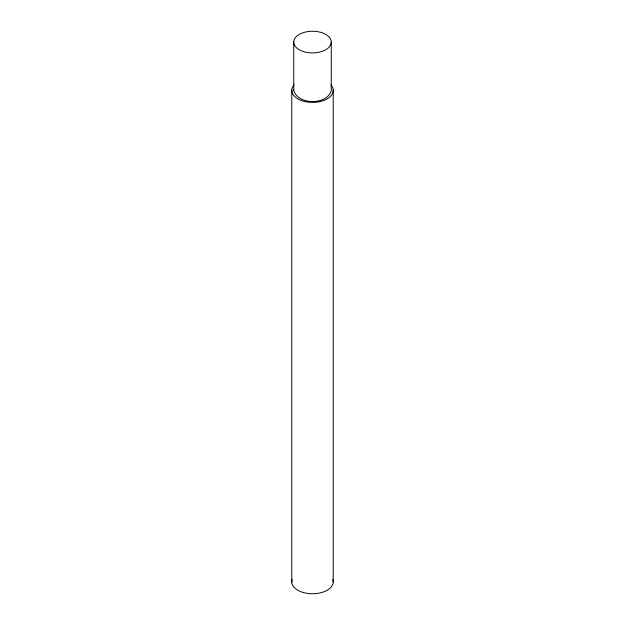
<?xml version="1.0" encoding="UTF-8"?>
<svg xmlns="http://www.w3.org/2000/svg" width="625" height="625" viewBox="0 0 625 625"><rect width="100%" height="100%" fill="white"/><g stroke="black" fill="none" stroke-linecap="round" stroke-linejoin="round"><path stroke-width="0.94" d="M331.258 42.188A18.758 10.828 0 0 1 302.953 51.398A18.758 10.828 0 0 1 303.289 32.641A18.758 10.828 0 0 1 331.258 42.188L331.258 90.555C327.203 105.336 297.625 105.164 293.742 90.328L293.836 89.844M333.219 89.992L333.219 582.234M293.742 41.969L293.742 90.328M291.781 89.992L291.781 582.234M330.828 84.844A20.734 11.969 0 0 1 312.5 102.406A20.734 11.969 0 0 1 294.172 84.844M332.867 579.562A20.734 11.969 0 0 1 312.5 593.758A20.734 11.969 0 0 1 292.133 579.562"/></g></svg>
